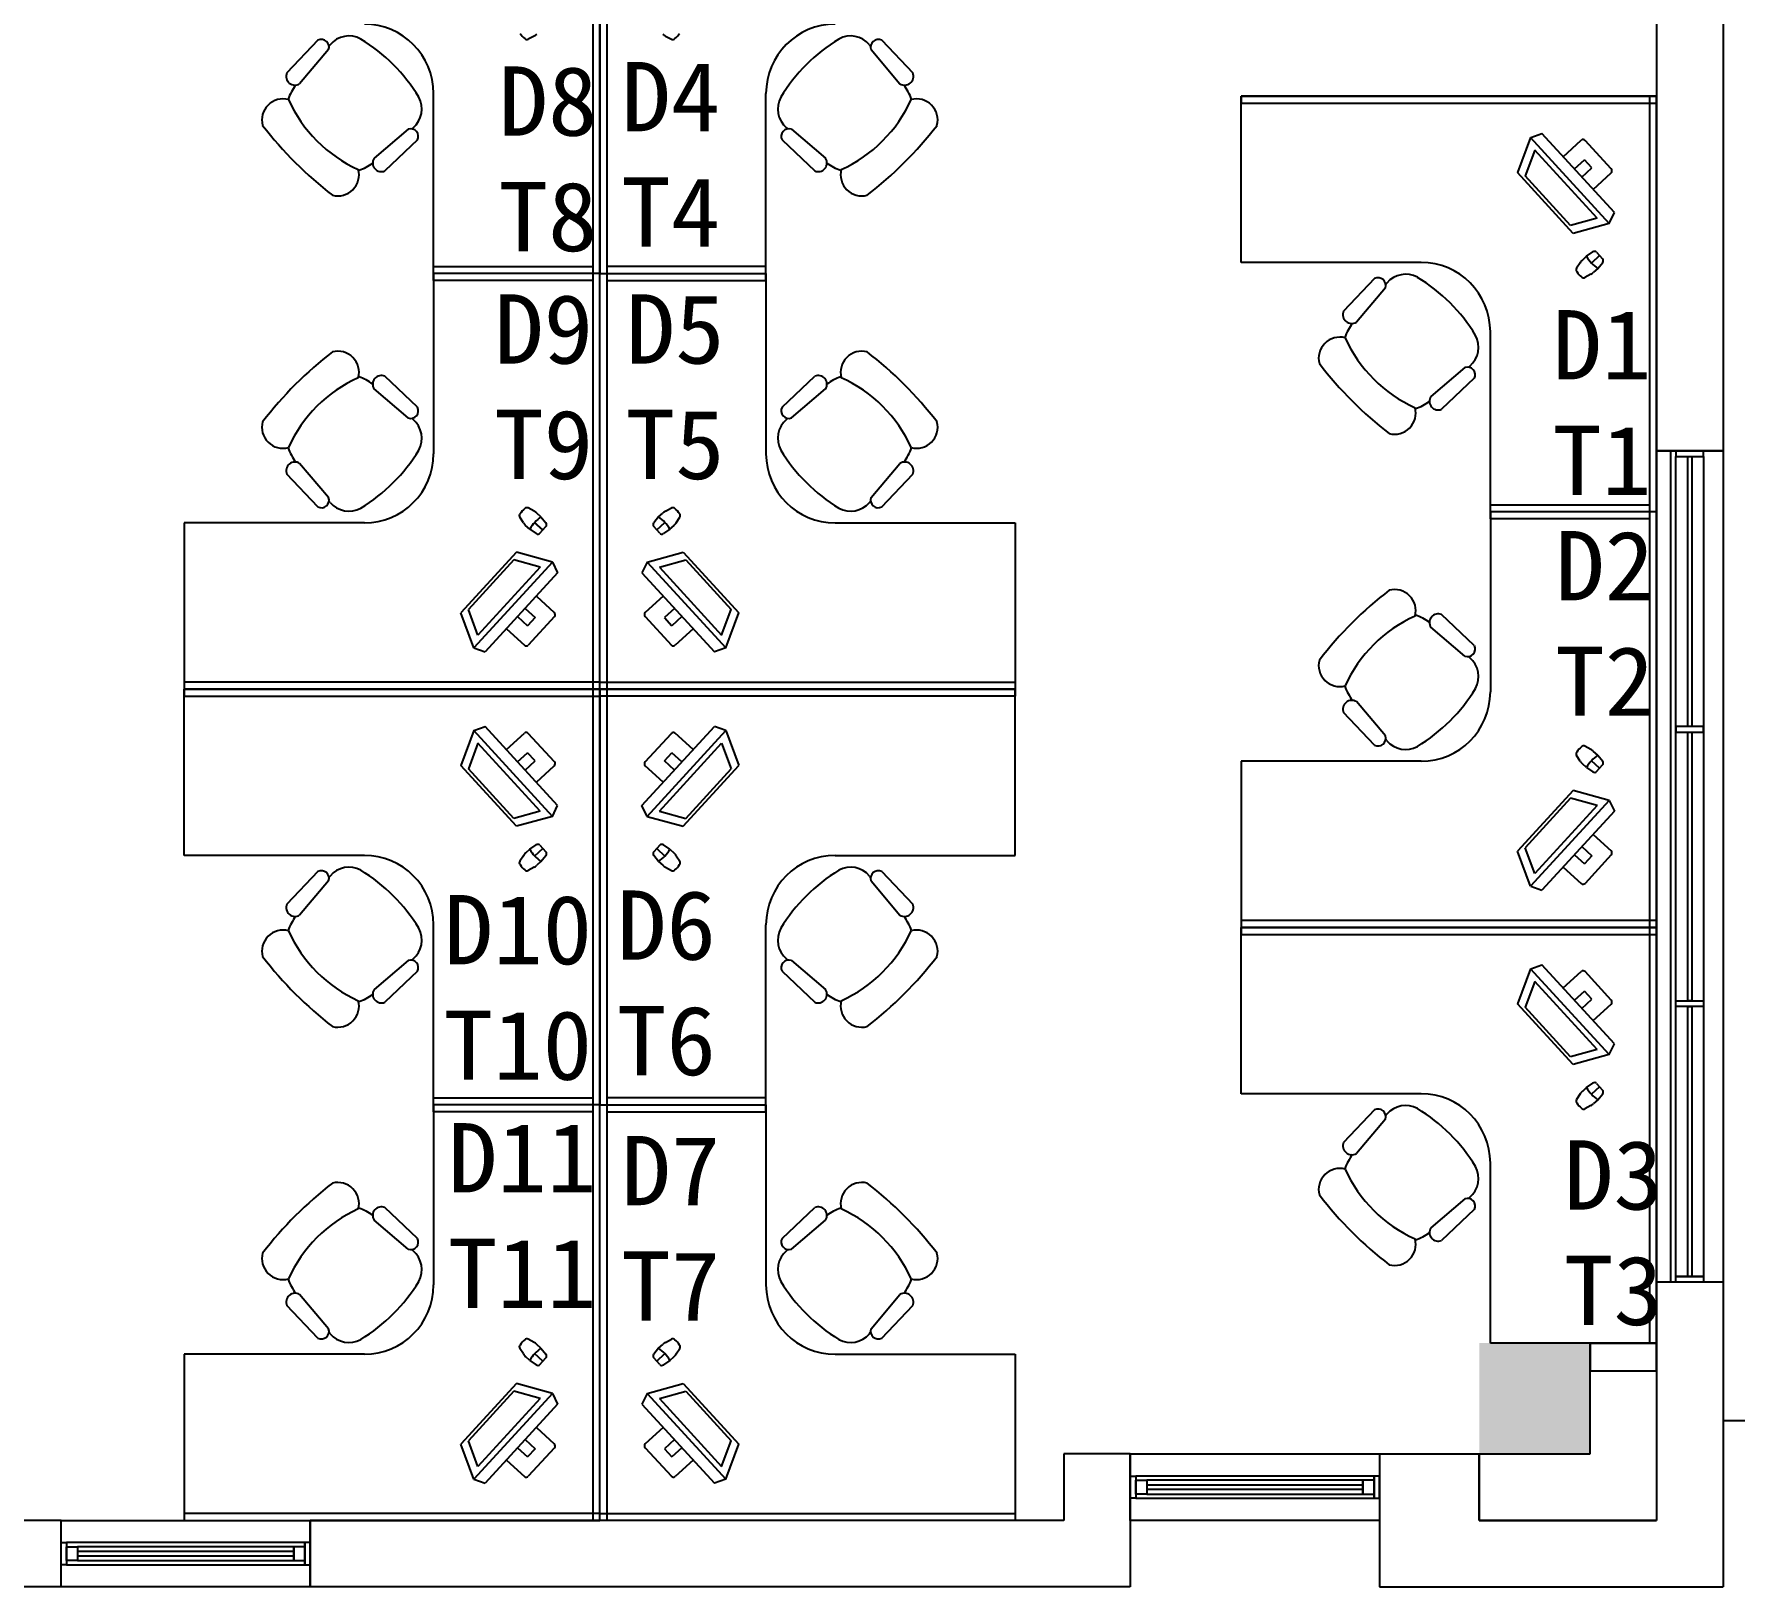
# Model space of a CAD drawing. Header units: millimetres. Extents: x 526420 to 928802, y 401925 to 509768.
# Drawn here: x 570759 to 576899, y 418719 to 424323 of the extents above; entities that cross this region are included whole.
import ezdxf

# ---------------------------------------------------------------- set-up
doc = ezdxf.new("R2010")
doc.units = ezdxf.units.MM
doc.header["$LTSCALE"] = 3000
doc.header["$MEASUREMENT"] = 0
doc.linetypes.add('CENTER', pattern=[2, 1.25, -0.25, 0.25, -0.25])
doc.layers.get('0').update_dxf_attribs({"linetype": 'CONTINUOUS'})
for name, color, linetype in [('D-WALL', 7, 'CONTINUOUS'), ('D-WINDOW', 7, 'CONTINUOUS'), ('P-FURNI-A', 7, 'CONTINUOUS'), ('P-FURNI-I', 7, 'CONTINUOUS'), ('窗台线', 7, 'CONTINUOUS')]:
    doc.layers.add(name, color=color, linetype=linetype)
doc.styles.get("Standard").update_dxf_attribs({"font": 'romans.shx', "width": 0.65, "bigfont": 'hzfs1.shx'})

msp = doc.modelspace()

# ---------------------------------------------------------------- linework, layer by layer
at = {"color": 0, "linetype": 'CENTER', "ltscale": 0.2}
msp.add_line((579557.9, 419318.6), (576856.1, 419318.6), dxfattribs=at)
at = {"layer": 'D-WALL', "color": 0, "ltscale": 0.7}
for p, q in [((576856.1, 424738.6), (576856.1, 422818.6)), ((576616.1, 424498.6), (576616.1, 422819.1)), ((576616.1, 422819.1), (576616.6, 422818.6)), ((576616.1, 422819.1), (576616.1, 419819.1)), ((576856.1, 422818.6), (576616.6, 422818.6)), ((576666.1, 422819.1), (576666.1, 419819.1)), ((576616.1, 419819.1), (576616.1, 418958.6)), ((576616.1, 419819.1), (576616.6, 419818.6)), ((576856.1, 419818.6), (576616.6, 419818.6)), ((576856.1, 419818.6), (576856.1, 418718.6)), ((576376.1, 419598.6), (576616.1, 419598.6)), ((576376.1, 419198.6), (576376.1, 419598.6)), ((576616.1, 419598.6), (576616.1, 418958.6)), ((574716.1, 419198.6), (574476.1, 419198.6)), ((574476.1, 419198.6), (574476.1, 418958.6)), ((574716.1, 419198.6), (574716.1, 418718.6)), ((575616.1, 419198.6), (575616.1, 418718.6)), ((575616.1, 419198.6), (575976.1, 419198.6)), ((575976.1, 419198.6), (575976.1, 418958.6)), ((575976.1, 418958.6), (575976.1, 419198.6)), ((575976.1, 419198.6), (576376.1, 419198.6)), ((570856.1, 418958.6), (570296.1, 418958.6)), ((570856.1, 418718.6), (570856.1, 418958.6)), ((571756.1, 418718.6), (571756.1, 418958.6)), ((574476.1, 418958.6), (571756.1, 418958.6)), ((575976.1, 418958.6), (576616.1, 418958.6)), ((576616.1, 418958.6), (575976.1, 418958.6)), ((570856.1, 418718.6), (569546.1, 418718.6)), ((574716.1, 418718.6), (571756.1, 418718.6)), ((575616.1, 418718.6), (576856.1, 418718.6))]:
    msp.add_line(p, q, dxfattribs=at)
at = {"layer": 'D-WALL', "color": 0}
msp.add_solid([(575976.1, 419598.6), (576376.1, 419598.6), (575976.1, 419198.6), (576376.1, 419198.6)], dxfattribs=at)
at = {"layer": 'D-WINDOW', "color": 0, "ltscale": 0.7}
for p, q in [((576616.1, 419818.6), (576616.1, 422818.6)), ((576616.1, 422818.6), (576856.1, 422818.6)), ((576616.1, 419818.6), (576616.1, 422818.6)), ((576616.1, 422818.6), (576856.1, 422818.6)), ((576686.1, 422818.6), (576686.1, 422798.6)), ((576786.1, 422818.6), (576686.1, 422818.6)), ((576686.1, 422818.6), (576686.1, 422798.6)), ((576786.1, 422818.6), (576686.1, 422818.6)), ((576686.1, 419838.6), (576686.1, 422798.6)), ((576686.1, 422798.6), (576786.1, 422798.6)), ((576686.1, 422798.6), (576786.1, 422798.6)), ((576686.1, 419838.6), (576686.1, 422798.6)), ((576686.1, 422798.6), (576786.1, 422798.6)), ((576686.1, 422798.6), (576786.1, 422798.6)), ((576728.6, 421823.6), (576728.6, 422798.6)), ((576728.6, 422798.6), (576743.6, 422798.6)), ((576728.6, 421823.6), (576728.6, 422798.6)), ((576728.6, 422798.6), (576743.6, 422798.6)), ((576743.6, 422798.6), (576743.6, 421823.6)), ((576743.6, 422798.6), (576743.6, 421823.6)), ((576786.1, 422798.6), (576786.1, 422818.6)), ((576786.1, 422798.6), (576786.1, 422818.6)), ((576786.1, 422798.6), (576786.1, 419838.6)), ((576786.1, 422798.6), (576786.1, 419838.6)), ((576856.1, 422818.6), (576856.1, 419818.6)), ((576856.1, 422818.6), (576856.1, 419818.6)), ((576686.1, 421823.6), (576686.1, 421803.6)), ((576786.1, 421823.6), (576686.1, 421823.6)), ((576686.1, 421823.6), (576686.1, 421803.6)), ((576786.1, 421823.6), (576686.1, 421823.6)), ((576743.6, 421823.6), (576728.6, 421823.6)), ((576743.6, 421823.6), (576728.6, 421823.6)), ((576786.1, 421803.6), (576786.1, 421823.6)), ((576786.1, 421803.6), (576786.1, 421823.6)), ((576686.1, 421803.6), (576786.1, 421803.6)), ((576686.1, 421803.6), (576786.1, 421803.6)), ((576728.6, 420833.6), (576728.6, 421803.6)), ((576728.6, 421803.6), (576743.6, 421803.6)), ((576728.6, 420833.6), (576728.6, 421803.6)), ((576728.6, 421803.6), (576743.6, 421803.6)), ((576743.6, 421803.6), (576743.6, 420833.6)), ((576743.6, 421803.6), (576743.6, 420833.6)), ((576686.1, 420813.6), (576686.1, 420833.6)), ((576686.1, 420833.6), (576786.1, 420833.6)), ((576686.1, 420813.6), (576686.1, 420833.6)), ((576686.1, 420833.6), (576786.1, 420833.6)), ((576743.6, 420833.6), (576728.6, 420833.6)), ((576743.6, 420833.6), (576728.6, 420833.6)), ((576786.1, 420833.6), (576786.1, 420813.6)), ((576786.1, 420833.6), (576786.1, 420813.6)), ((576786.1, 420813.6), (576686.1, 420813.6)), ((576786.1, 420813.6), (576686.1, 420813.6)), ((576728.6, 419838.6), (576728.6, 420813.6)), ((576728.6, 420813.6), (576743.6, 420813.6)), ((576728.6, 419838.6), (576728.6, 420813.6)), ((576728.6, 420813.6), (576743.6, 420813.6)), ((576743.6, 420813.6), (576743.6, 419838.6)), ((576743.6, 420813.6), (576743.6, 419838.6)), ((576856.1, 419818.6), (576616.1, 419818.6)), ((576856.1, 419818.6), (576616.1, 419818.6)), ((576786.1, 419838.6), (576686.1, 419838.6)), ((576686.1, 419818.6), (576686.1, 419838.6)), ((576686.1, 419838.6), (576786.1, 419838.6)), ((576786.1, 419838.6), (576686.1, 419838.6)), ((576686.1, 419818.6), (576686.1, 419838.6)), ((576686.1, 419838.6), (576786.1, 419838.6)), ((576786.1, 419818.6), (576686.1, 419818.6)), ((576786.1, 419818.6), (576686.1, 419818.6)), ((576743.6, 419838.6), (576728.6, 419838.6)), ((576743.6, 419838.6), (576728.6, 419838.6)), ((576786.1, 419838.6), (576786.1, 419818.6)), ((576786.1, 419838.6), (576786.1, 419818.6)), ((574716.1, 419118.6), (574736.1, 419118.6)), ((574716.1, 419038.6), (574716.1, 419118.6)), ((575596.1, 419118.6), (574736.1, 419118.6)), ((574736.1, 419118.6), (574736.1, 419038.6)), ((574736.1, 419118.6), (574736.1, 419038.6)), ((574736.1, 419103.6), (574776.1, 419103.6)), ((574736.1, 419053.6), (574736.1, 419103.6)), ((575556.1, 419103.6), (574776.1, 419103.6)), ((574776.1, 419103.6), (574776.1, 419053.6)), ((574776.1, 419103.6), (574776.1, 419053.6)), ((575556.1, 419053.6), (575556.1, 419103.6)), ((575596.1, 419103.6), (575556.1, 419103.6)), ((575556.1, 419103.6), (575556.1, 419053.6)), ((575596.1, 419038.6), (575596.1, 419118.6)), ((575616.1, 419118.6), (575596.1, 419118.6)), ((575596.1, 419118.6), (575596.1, 419038.6)), ((575596.1, 419053.6), (575596.1, 419103.6)), ((575616.1, 419038.6), (575616.1, 419118.6)), ((574776.1, 419053.6), (574736.1, 419053.6)), ((575556.1, 419086.1), (574776.1, 419086.1)), ((574776.1, 419086.1), (574776.1, 419071.1)), ((574776.1, 419071.1), (575556.1, 419071.1)), ((574776.1, 419053.6), (575556.1, 419053.6)), ((575556.1, 419071.1), (575556.1, 419086.1)), ((575556.1, 419053.6), (575596.1, 419053.6)), ((574736.1, 419038.6), (574716.1, 419038.6)), ((574736.1, 419038.6), (575596.1, 419038.6)), ((575596.1, 419038.6), (575616.1, 419038.6)), ((575616.1, 418958.6), (574716.1, 418958.6)), ((570856.1, 418878.6), (570876.1, 418878.6)), ((570856.1, 418798.6), (570856.1, 418878.6)), ((571736.1, 418878.6), (570876.1, 418878.6)), ((570876.1, 418878.6), (570876.1, 418798.6)), ((570876.1, 418878.6), (570876.1, 418798.6)), ((570876.1, 418863.6), (570916.1, 418863.6)), ((570876.1, 418813.6), (570876.1, 418863.6)), ((571696.1, 418863.6), (570916.1, 418863.6)), ((570916.1, 418863.6), (570916.1, 418813.6)), ((570916.1, 418863.6), (570916.1, 418813.6)), ((571696.1, 418813.6), (571696.1, 418863.6)), ((571736.1, 418863.6), (571696.1, 418863.6)), ((571696.1, 418863.6), (571696.1, 418813.6)), ((571736.1, 418798.6), (571736.1, 418878.6)), ((571756.1, 418878.6), (571736.1, 418878.6)), ((571736.1, 418878.6), (571736.1, 418798.6)), ((571736.1, 418813.6), (571736.1, 418863.6)), ((571756.1, 418798.6), (571756.1, 418878.6)), ((570876.1, 418798.6), (570856.1, 418798.6)), ((570916.1, 418813.6), (570876.1, 418813.6)), ((570876.1, 418798.6), (571736.1, 418798.6)), ((571696.1, 418846.1), (570916.1, 418846.1)), ((570916.1, 418846.1), (570916.1, 418831.1)), ((570916.1, 418831.1), (571696.1, 418831.1)), ((570916.1, 418813.6), (571696.1, 418813.6)), ((571696.1, 418831.1), (571696.1, 418846.1)), ((571696.1, 418813.6), (571736.1, 418813.6)), ((571736.1, 418798.6), (571756.1, 418798.6)), ((571756.1, 418718.6), (570856.1, 418718.6))]:
    msp.add_line(p, q, dxfattribs=at)
at = {"layer": 'P-FURNI-A', "color": 0, "ltscale": 100}
for p, q in [((576616.1, 419598.6), (576376.1, 419598.6)), ((576376.1, 419598.6), (576376.1, 419498.6)), ((576616.1, 419598.6), (576376.1, 419598.6)), ((576376.1, 419598.6), (576376.1, 419498.6)), ((576616.1, 419598.6), (576376.1, 419598.6)), ((576376.1, 419598.6), (576376.1, 419498.6)), ((576616.1, 419498.6), (576616.1, 419598.6)), ((576616.1, 419498.6), (576616.1, 419598.6)), ((576616.1, 419498.6), (576616.1, 419598.6)), ((576376.1, 419498.6), (576616.1, 419498.6)), ((576376.1, 419498.6), (576616.1, 419498.6)), ((576376.1, 419498.6), (576616.1, 419498.6))]:
    msp.add_line(p, q, dxfattribs=at)
at = {"layer": 'P-FURNI-I', "color": 0}
for p, q in [((572776.1, 424958.6), (572776.1, 421958.6)), ((572801.1, 424958.6), (572801.1, 423458.6)), ((572801.1, 421958.6), (572801.1, 424958.6)), ((572801.1, 424958.6), (572801.1, 423458.6)), ((572801.1, 421958.6), (572801.1, 424958.6)), ((572826.1, 424958.6), (572826.1, 421958.6)), ((571783.4, 424300.8), (571671.5, 424182.6)), ((571822.1, 424266.7), (571717.5, 424143.5)), ((571827.5, 424284.4), (571823.4, 424279.6)), ((573774.7, 424284.4), (573778.9, 424279.6)), ((573780.2, 424266.7), (573884.7, 424143.5)), ((573818.8, 424300.8), (573930.8, 424182.6)), ((572201.1, 423458.6), (572201.1, 424108.6)), ((573401.1, 423458.6), (573401.1, 424108.6)), ((575116.1, 424098.6), (575116.1, 424073.6)), ((576616.1, 424098.6), (575116.1, 424098.6)), ((575116.1, 423498.6), (575116.1, 424098.6)), ((575116.1, 424098.6), (576616.1, 424098.6)), ((576616.1, 424098.6), (576591.1, 424098.6)), ((576591.1, 424098.6), (576591.1, 419598.6)), ((576616.1, 424073.6), (576616.1, 424098.6)), ((576616.1, 419598.6), (576616.1, 424098.6)), ((576616.1, 424098.6), (576616.1, 422598.6)), ((576616.1, 424098.6), (576616.1, 424098.6)), ((575116.1, 424073.6), (576616.1, 424073.6)), ((572109.3, 423979.6), (571986.1, 423875)), ((572127, 423985), (572122.1, 423980.8)), ((572127, 423985), (572122.2, 423980.8)), ((573475.3, 423985), (573480, 423980.8)), ((573475.3, 423985), (573480.2, 423980.8)), ((573493, 423979.6), (573616.2, 423875)), ((576161.7, 423949.3), (576202.3, 423964.1)), ((576161.7, 423949.3), (576202.3, 423964.1)), ((576463.9, 423678.9), (576202.3, 423964.1)), ((576463.9, 423678.9), (576202.3, 423964.1)), ((572143.3, 423940.9), (572025.2, 423829)), ((573459, 423940.9), (573577.1, 423829)), ((576161.4, 423949.6), (576114.5, 423823.2)), ((576161.4, 423949.6), (576114.5, 423823.2)), ((576176.4, 423903.6), (576141.9, 423811)), ((576176.4, 423903.6), (576141.9, 423811)), ((576445.6, 423639.7), (576161.4, 423949.5)), ((576445.6, 423639.7), (576161.4, 423949.5)), ((576401.2, 423658.6), (576176.4, 423903.6)), ((576401.2, 423658.6), (576176.4, 423903.6)), ((576315.7, 423603.8), (576114.5, 423823.2)), ((576315.7, 423603.8), (576114.5, 423823.2)), ((576305.9, 423632.3), (576141.9, 423811)), ((576305.9, 423632.3), (576141.9, 423811)), ((576401.2, 423658.6), (576305.9, 423632.3)), ((576401.2, 423658.6), (576305.9, 423632.3)), ((576445.6, 423639.7), (576463.9, 423678.9)), ((576445.6, 423639.7), (576463.9, 423678.9)), ((576445.6, 423639.7), (576315.7, 423603.8)), ((576445.6, 423639.7), (576315.7, 423603.8)), ((572201.1, 423433.6), (572201.1, 423483.6)), ((572201.1, 423483.6), (572776.1, 423483.6)), ((572776.1, 423483.6), (572776.1, 423433.6)), ((573401.1, 423483.6), (572826.1, 423483.6)), ((572826.1, 423483.6), (572826.1, 423433.6)), ((573401.1, 423433.6), (573401.1, 423483.6)), ((575766.1, 423498.6), (575116.1, 423498.6)), ((572801.1, 423458.6), (572201.1, 423458.6)), ((572201.1, 423458.6), (572201.1, 422808.6)), ((572801.1, 423458.6), (572201.1, 423458.6)), ((572776.1, 423433.6), (572201.1, 423433.6)), ((572801.1, 421958.6), (572801.1, 423458.6)), ((572801.1, 421958.6), (572801.1, 423458.6)), ((572801.1, 423458.6), (573401.1, 423458.6)), ((572801.1, 423458.6), (573401.1, 423458.6)), ((572826.1, 423433.6), (573401.1, 423433.6)), ((573401.1, 423458.6), (573401.1, 422808.6)), ((575598.4, 423440.8), (575486.5, 423322.6)), ((575637.1, 423406.7), (575532.5, 423283.5)), ((575642.5, 423424.4), (575638.4, 423419.6)), ((576016.1, 422598.6), (576016.1, 423248.6)), ((575924.3, 423119.6), (575801.1, 423015)), ((575942, 423125), (575937.1, 423120.8)), ((575942, 423125), (575937.2, 423120.8)), ((572109.3, 422937.6), (571986.1, 423042.2)), ((572143.3, 422976.3), (572025.2, 423088.2)), ((573459, 422976.3), (573577.1, 423088.2)), ((573493, 422937.6), (573616.2, 423042.2)), ((575958.3, 423080.9), (575840.2, 422969)), ((572127, 422932.2), (572122.1, 422936.3)), ((572127, 422932.2), (572122.2, 422936.4)), ((573475.3, 422932.2), (573480, 422936.4)), ((573475.3, 422932.2), (573480.2, 422936.3)), ((571783.4, 422616.4), (571671.5, 422734.5)), ((571822.1, 422650.4), (571717.5, 422773.7)), ((573780.2, 422650.4), (573884.7, 422773.7)), ((573818.8, 422616.4), (573930.8, 422734.5)), ((571827.5, 422632.7), (571823.4, 422637.6)), ((573774.7, 422632.7), (573778.9, 422637.6)), ((576016.1, 422573.6), (576016.1, 422623.6)), ((576016.1, 422623.6), (576591.1, 422623.6)), ((576591.1, 422623.6), (576591.1, 422573.6)), ((571951.1, 422558.6), (571301.1, 422558.6)), ((571301.1, 422558.6), (571301.1, 421958.6)), ((573651.1, 422558.6), (574301.1, 422558.6)), ((574301.1, 422558.6), (574301.1, 421958.6)), ((576616.1, 422598.6), (576016.1, 422598.6)), ((576616.1, 422598.6), (576016.1, 422598.6)), ((576016.1, 422598.6), (576016.1, 421948.6)), ((576591.1, 422573.6), (576016.1, 422573.6)), ((576616.1, 421098.6), (576616.1, 422598.6)), ((572500.7, 422453.3), (572299.5, 422234)), ((572490.9, 422424.9), (572326.9, 422246.2)), ((572586.2, 422398.6), (572490.9, 422424.9)), ((572630.6, 422417.4), (572500.7, 422453.3)), ((572971.7, 422417.4), (573101.6, 422453.3)), ((573016.1, 422398.6), (573111.4, 422424.9)), ((573101.6, 422453.3), (573302.8, 422234)), ((573111.4, 422424.9), (573275.4, 422246.2)), ((572630.6, 422417.4), (572346.4, 422107.7)), ((572586.2, 422398.6), (572361.4, 422153.5)), ((572648.9, 422378.2), (572387.3, 422093.1)), ((572630.6, 422417.4), (572648.9, 422378.2)), ((572971.7, 422417.4), (572953.3, 422378.2)), ((572953.3, 422378.2), (573215, 422093.1)), ((572971.7, 422417.4), (573255.9, 422107.7)), ((573016.1, 422398.6), (573240.9, 422153.5)), ((572361.4, 422153.5), (572326.9, 422246.2)), ((573240.9, 422153.5), (573275.4, 422246.2)), ((572346.4, 422107.6), (572299.5, 422234)), ((573255.9, 422107.6), (573302.8, 422234)), ((575924.3, 422077.6), (575801.1, 422182.2)), ((575958.3, 422116.3), (575840.2, 422228.2)), ((572346.7, 422107.9), (572387.3, 422093.1)), ((573255.6, 422107.9), (573215, 422093.1)), ((575942, 422072.2), (575937.1, 422076.3)), ((575942, 422072.2), (575937.2, 422076.4)), ((571301.1, 421983.6), (571301.1, 421958.6)), ((572801.1, 421983.6), (571301.1, 421983.6)), ((571301.1, 421958.6), (572801.1, 421958.6)), ((571301.1, 421958.6), (572801.1, 421958.6)), ((571301.1, 421358.6), (571301.1, 421958.6)), ((571301.1, 421958.6), (572801.1, 421958.6)), ((571301.1, 421958.6), (571301.1, 421933.6)), ((572801.1, 421958.6), (571301.1, 421958.6)), ((571301.1, 421933.6), (572801.1, 421933.6)), ((572776.1, 421958.6), (572801.1, 421958.6)), ((572801.1, 421958.6), (572776.1, 421958.6)), ((572776.1, 421958.6), (572776.1, 418958.6)), ((572801.1, 421958.6), (572801.1, 421983.6)), ((572801.1, 421958.6), (572801.1, 421983.6)), ((572801.1, 421983.6), (574301.1, 421983.6)), ((572801.1, 421958.6), (572801.1, 421958.6)), ((572801.1, 421958.6), (572801.1, 420458.6)), ((572801.1, 421958.6), (572801.1, 421958.6)), ((572801.1, 418958.6), (572801.1, 421958.6)), ((572801.1, 421933.6), (572801.1, 421958.6)), ((574301.1, 421958.6), (572801.1, 421958.6)), ((572801.1, 421958.6), (572801.1, 421958.6)), ((572826.1, 421958.6), (572801.1, 421958.6)), ((574301.1, 421958.6), (572801.1, 421958.6)), ((572801.1, 421958.6), (572801.1, 420458.6)), ((574301.1, 421958.6), (572801.1, 421958.6)), ((572801.1, 421958.6), (572801.1, 421958.6)), ((572801.1, 418958.6), (572801.1, 421958.6)), ((572801.1, 421958.6), (572826.1, 421958.6)), ((572801.1, 421933.6), (572801.1, 421958.6)), ((572801.1, 421958.6), (574301.1, 421958.6)), ((574301.1, 421933.6), (572801.1, 421933.6)), ((572826.1, 421958.6), (572826.1, 418958.6)), ((574301.1, 421983.6), (574301.1, 421958.6)), ((574301.1, 421358.6), (574301.1, 421958.6)), ((574301.1, 421958.6), (574301.1, 421933.6)), ((575598.4, 421756.4), (575486.5, 421874.5)), ((575637.1, 421790.4), (575532.5, 421913.7)), ((572346.4, 421809.6), (572299.5, 421683.2)), ((572630.6, 421499.7), (572346.4, 421809.5)), ((572346.7, 421809.3), (572387.3, 421824.1)), ((572648.9, 421538.9), (572387.3, 421824.1)), ((572953.3, 421538.9), (573215, 421824.1)), ((572971.7, 421499.7), (573255.9, 421809.5)), ((573255.6, 421809.3), (573215, 421824.1)), ((573255.9, 421809.6), (573302.8, 421683.2)), ((572361.4, 421763.6), (572326.9, 421671)), ((572586.2, 421518.6), (572361.4, 421763.6)), ((573016.1, 421518.6), (573240.9, 421763.6)), ((573240.9, 421763.6), (573275.4, 421671)), ((575642.5, 421772.7), (575638.4, 421777.6)), ((572500.7, 421463.8), (572299.5, 421683.2)), ((573101.6, 421463.8), (573302.8, 421683.2)), ((575766.1, 421698.6), (575116.1, 421698.6)), ((575116.1, 421698.6), (575116.1, 421098.6)), ((572490.9, 421492.3), (572326.9, 421671)), ((573111.4, 421492.3), (573275.4, 421671)), ((576315.7, 421593.3), (576114.5, 421374)), ((576315.7, 421593.3), (576114.5, 421374)), ((576305.9, 421564.9), (576141.9, 421386.2)), ((576305.9, 421564.9), (576141.9, 421386.2)), ((576401.2, 421538.6), (576305.9, 421564.9)), ((576401.2, 421538.6), (576305.9, 421564.9)), ((576445.6, 421557.4), (576315.7, 421593.3)), ((576445.6, 421557.4), (576315.7, 421593.3)), ((572586.2, 421518.6), (572490.9, 421492.3)), ((572630.6, 421499.7), (572500.7, 421463.8)), ((572630.6, 421499.7), (572648.9, 421538.9)), ((572971.7, 421499.7), (572953.3, 421538.9)), ((572971.7, 421499.7), (573101.6, 421463.8)), ((573016.1, 421518.6), (573111.4, 421492.3)), ((576445.6, 421557.4), (576161.4, 421247.7)), ((576445.6, 421557.4), (576161.4, 421247.7)), ((576401.2, 421538.6), (576176.4, 421293.5)), ((576401.2, 421538.6), (576176.4, 421293.5)), ((576463.9, 421518.2), (576202.3, 421233.1)), ((576463.9, 421518.2), (576202.3, 421233.1)), ((576445.6, 421557.4), (576463.9, 421518.2)), ((576445.6, 421557.4), (576463.9, 421518.2)), ((576176.4, 421293.5), (576141.9, 421386.2)), ((576176.4, 421293.5), (576141.9, 421386.2)), ((571951.1, 421358.6), (571301.1, 421358.6)), ((573651.1, 421358.6), (574301.1, 421358.6)), ((576161.4, 421247.6), (576114.5, 421374)), ((576161.4, 421247.6), (576114.5, 421374)), ((571783.4, 421300.8), (571671.5, 421182.6)), ((571822.1, 421266.7), (571717.5, 421143.5)), ((571827.5, 421284.4), (571823.4, 421279.6)), ((573774.7, 421284.4), (573778.9, 421279.6)), ((573780.2, 421266.7), (573884.7, 421143.5)), ((573818.8, 421300.8), (573930.8, 421182.6)), ((576161.7, 421247.9), (576202.3, 421233.1)), ((576161.7, 421247.9), (576202.3, 421233.1)), ((572201.1, 420458.6), (572201.1, 421108.6)), ((573401.1, 420458.6), (573401.1, 421108.6)), ((575116.1, 421123.6), (575116.1, 421098.6)), ((576616.1, 421123.6), (575116.1, 421123.6)), ((575116.1, 421098.6), (575116.1, 421073.6)), ((576616.1, 421098.6), (575116.1, 421098.6)), ((575116.1, 420498.6), (575116.1, 421098.6)), ((575116.1, 421098.6), (576616.1, 421098.6)), ((575116.1, 421098.6), (576616.1, 421098.6)), ((575116.1, 421098.6), (576616.1, 421098.6)), ((575116.1, 421073.6), (576616.1, 421073.6)), ((576616.1, 421098.6), (576616.1, 421123.6)), ((576616.1, 421073.6), (576616.1, 421098.6)), ((576616.1, 421098.6), (576616.1, 419598.6)), ((576616.1, 421098.6), (576616.1, 421098.6)), ((576616.1, 421098.6), (576616.1, 421098.6)), ((572109.3, 420979.6), (571986.1, 420875)), ((572127, 420985), (572122.1, 420980.8)), ((572127, 420985), (572122.2, 420980.8)), ((573475.3, 420985), (573480, 420980.8)), ((573475.3, 420985), (573480.2, 420980.8)), ((573493, 420979.6), (573616.2, 420875)), ((576161.4, 420949.6), (576114.5, 420823.2)), ((576161.4, 420949.6), (576114.5, 420823.2)), ((576445.6, 420639.7), (576161.4, 420949.5)), ((576445.6, 420639.7), (576161.4, 420949.5)), ((576161.7, 420949.3), (576202.3, 420964.1)), ((576161.7, 420949.3), (576202.3, 420964.1)), ((576463.9, 420678.9), (576202.3, 420964.1)), ((576463.9, 420678.9), (576202.3, 420964.1)), ((572143.3, 420940.9), (572025.2, 420829)), ((573459, 420940.9), (573577.1, 420829)), ((576176.4, 420903.6), (576141.9, 420811)), ((576176.4, 420903.6), (576141.9, 420811)), ((576401.2, 420658.6), (576176.4, 420903.6)), ((576401.2, 420658.6), (576176.4, 420903.6)), ((576315.7, 420603.8), (576114.5, 420823.2)), ((576315.7, 420603.8), (576114.5, 420823.2)), ((576305.9, 420632.3), (576141.9, 420811)), ((576305.9, 420632.3), (576141.9, 420811)), ((576401.2, 420658.6), (576305.9, 420632.3)), ((576401.2, 420658.6), (576305.9, 420632.3)), ((576445.6, 420639.7), (576315.7, 420603.8)), ((576445.6, 420639.7), (576315.7, 420603.8)), ((576445.6, 420639.7), (576463.9, 420678.9)), ((576445.6, 420639.7), (576463.9, 420678.9)), ((572201.1, 420433.6), (572201.1, 420483.6)), ((572201.1, 420483.6), (572776.1, 420483.6)), ((572801.1, 420458.6), (572201.1, 420458.6)), ((572201.1, 420458.6), (572201.1, 419808.6)), ((572801.1, 420458.6), (572201.1, 420458.6)), ((572776.1, 420483.6), (572776.1, 420433.6)), ((572801.1, 418958.6), (572801.1, 420458.6)), ((572801.1, 418958.6), (572801.1, 420458.6)), ((572801.1, 420458.6), (573401.1, 420458.6)), ((572801.1, 420458.6), (573401.1, 420458.6)), ((573401.1, 420483.6), (572826.1, 420483.6)), ((572826.1, 420483.6), (572826.1, 420433.6)), ((573401.1, 420433.6), (573401.1, 420483.6)), ((573401.1, 420458.6), (573401.1, 419808.6)), ((575766.1, 420498.6), (575116.1, 420498.6)), ((572776.1, 420433.6), (572201.1, 420433.6)), ((572826.1, 420433.6), (573401.1, 420433.6)), ((575598.4, 420440.8), (575486.5, 420322.6)), ((575637.1, 420406.7), (575532.5, 420283.5)), ((575642.5, 420424.4), (575638.4, 420419.6)), ((576016.1, 419598.6), (576016.1, 420248.6)), ((572143.3, 419976.3), (572025.2, 420088.2)), ((573459, 419976.3), (573577.1, 420088.2)), ((575924.3, 420119.6), (575801.1, 420015)), ((575942, 420125), (575937.1, 420120.8)), ((575942, 420125), (575937.2, 420120.8)), ((572109.3, 419937.6), (571986.1, 420042.2)), ((573493, 419937.6), (573616.2, 420042.2)), ((575958.3, 420080.9), (575840.2, 419969)), ((572127, 419932.2), (572122.1, 419936.3)), ((572127, 419932.2), (572122.2, 419936.4)), ((573475.3, 419932.2), (573480, 419936.4)), ((573475.3, 419932.2), (573480.2, 419936.3)), ((571783.4, 419616.4), (571671.5, 419734.5)), ((571822.1, 419650.4), (571717.5, 419773.7)), ((573780.2, 419650.4), (573884.7, 419773.7)), ((573818.8, 419616.4), (573930.8, 419734.5)), ((571827.5, 419632.7), (571823.4, 419637.6)), ((573774.7, 419632.7), (573778.9, 419637.6)), ((576616.1, 419598.6), (576016.1, 419598.6)), ((576591.1, 419598.6), (576616.1, 419598.6)), ((571951.1, 419558.6), (571301.1, 419558.6)), ((571301.1, 419558.6), (571301.1, 418958.6)), ((573651.1, 419558.6), (574301.1, 419558.6)), ((574301.1, 419558.6), (574301.1, 418958.6)), ((572500.7, 419453.3), (572299.5, 419234)), ((572490.9, 419424.9), (572326.9, 419246.2)), ((572630.6, 419417.4), (572346.4, 419107.7)), ((572586.2, 419398.6), (572490.9, 419424.9)), ((572630.6, 419417.4), (572500.7, 419453.3)), ((572630.6, 419417.4), (572648.9, 419378.2)), ((572971.7, 419417.4), (572953.3, 419378.2)), ((572971.7, 419417.4), (573101.6, 419453.3)), ((572971.7, 419417.4), (573255.9, 419107.7)), ((573016.1, 419398.6), (573111.4, 419424.9)), ((573101.6, 419453.3), (573302.8, 419234)), ((573111.4, 419424.9), (573275.4, 419246.2)), ((572586.2, 419398.6), (572361.4, 419153.5)), ((572648.9, 419378.2), (572387.3, 419093.1)), ((572953.3, 419378.2), (573215, 419093.1)), ((573016.1, 419398.6), (573240.9, 419153.5)), ((572346.4, 419107.6), (572299.5, 419234)), ((572361.4, 419153.5), (572326.9, 419246.2)), ((573240.9, 419153.5), (573275.4, 419246.2)), ((573255.9, 419107.6), (573302.8, 419234)), ((572346.7, 419107.9), (572387.3, 419093.1)), ((573255.6, 419107.9), (573215, 419093.1)), ((571301.1, 418983.6), (571301.1, 418958.6)), ((572801.1, 418983.6), (571301.1, 418983.6)), ((572801.1, 418958.6), (572801.1, 418983.6)), ((572801.1, 418958.6), (572801.1, 418983.6)), ((572801.1, 418983.6), (574301.1, 418983.6)), ((574301.1, 418983.6), (574301.1, 418958.6)), ((571301.1, 418958.6), (572801.1, 418958.6)), ((571301.1, 418958.6), (572801.1, 418958.6)), ((572776.1, 418958.6), (572801.1, 418958.6)), ((572801.1, 418958.6), (572801.1, 418958.6)), ((574301.1, 418958.6), (572801.1, 418958.6)), ((572801.1, 418958.6), (572801.1, 418958.6)), ((572826.1, 418958.6), (572801.1, 418958.6)), ((574301.1, 418958.6), (572801.1, 418958.6))]:
    msp.add_line(p, q, dxfattribs=at)
at = {"layer": 'P-FURNI-I', "color": 0, "linetype": 'ByBlock'}
for p, q in [((572563.6, 424315.9), (572542.5, 424304.6)), ((573038.7, 424315.9), (573059.8, 424304.6)), ((576279, 423880.5), (576343.8, 423939.9)), ((576279, 423880.5), (576343.8, 423939.9)), ((576452.5, 423836.1), (576357.9, 423939.3)), ((576452.5, 423836.1), (576357.9, 423939.3)), ((576319.6, 423836.3), (576355.7, 423869.3)), ((576319.6, 423836.3), (576355.7, 423869.3)), ((576346.6, 423806.8), (576382.7, 423839.9)), ((576346.6, 423806.8), (576382.7, 423839.9)), ((576382.7, 423839.9), (576355.7, 423869.3)), ((576382.7, 423839.9), (576355.7, 423869.3)), ((576387.2, 423762.6), (576451.9, 423822)), ((576387.2, 423762.6), (576451.9, 423822)), ((576363.2, 423521), (576386.5, 423537)), ((576363.2, 423521), (576386.5, 423537)), ((576399.5, 423535.5), (576421.3, 423511.8)), ((576399.5, 423535.5), (576421.3, 423511.8)), ((576340.2, 423497.8), (576327.1, 423477.7)), ((576340.2, 423497.8), (576327.1, 423477.7)), ((576363.2, 423521), (576348.2, 423507.3)), ((576363.2, 423521), (576348.2, 423507.3)), ((576410.4, 423523.7), (576380.9, 423496.6)), ((576410.4, 423523.7), (576380.9, 423496.6)), ((576403.8, 423476.8), (576388.8, 423463.1)), ((576403.8, 423476.8), (576388.8, 423463.1)), ((576403.8, 423476.8), (576421.7, 423498.7)), ((576403.8, 423476.8), (576421.7, 423498.7)), ((576378.6, 423455.9), (576357.5, 423444.6)), ((576378.6, 423455.9), (576357.5, 423444.6)), ((572563.6, 422601.3), (572542.5, 422612.6)), ((573038.7, 422601.3), (573059.8, 422612.6)), ((572525.2, 422559.4), (572512.1, 422579.5)), ((572548.2, 422536.1), (572533.2, 422549.8)), ((572595.4, 422533.5), (572565.9, 422560.6)), ((572588.8, 422580.4), (572573.8, 422594.1)), ((572584.5, 422521.6), (572606.3, 422545.4)), ((572588.8, 422580.4), (572606.7, 422558.5)), ((573013.5, 422580.4), (572995.6, 422558.5)), ((573017.7, 422521.6), (572996, 422545.4)), ((573006.9, 422533.5), (573036.3, 422560.6)), ((573013.5, 422580.4), (573028.5, 422594.1)), ((573054.1, 422536.1), (573069, 422549.8)), ((573077.1, 422559.4), (573090.2, 422579.5)), ((572548.2, 422536.1), (572571.5, 422520.2)), ((573054.1, 422536.1), (573030.8, 422520.2)), ((572531.6, 422250.4), (572567.7, 422217.3)), ((572572.2, 422294.6), (572636.9, 422235.2)), ((573030.1, 422294.6), (572965.3, 422235.2)), ((573070.6, 422250.4), (573034.6, 422217.3)), ((572464, 422176.7), (572528.8, 422117.3)), ((572504.6, 422220.9), (572540.7, 422187.8)), ((572567.7, 422217.3), (572540.7, 422187.8)), ((572637.5, 422221.1), (572542.9, 422117.9)), ((572964.7, 422221.1), (573059.4, 422117.9)), ((573034.6, 422217.3), (573061.6, 422187.8)), ((573097.7, 422220.9), (573061.6, 422187.8)), ((573138.2, 422176.7), (573073.5, 422117.3)), ((572464, 421740.5), (572528.8, 421799.9)), ((572637.5, 421696.1), (572542.9, 421799.3)), ((572964.7, 421696.1), (573059.4, 421799.3)), ((573138.2, 421740.5), (573073.5, 421799.9)), ((576378.6, 421741.3), (576357.5, 421752.6)), ((576378.6, 421741.3), (576357.5, 421752.6)), ((572504.6, 421696.3), (572540.7, 421729.3)), ((572531.6, 421666.8), (572567.7, 421699.9)), ((572567.7, 421699.9), (572540.7, 421729.3)), ((573034.6, 421699.9), (573061.6, 421729.3)), ((573070.6, 421666.8), (573034.6, 421699.9)), ((573097.7, 421696.3), (573061.6, 421729.3)), ((576340.2, 421699.4), (576327.1, 421719.5)), ((576340.2, 421699.4), (576327.1, 421719.5)), ((576363.2, 421676.1), (576348.2, 421689.8)), ((576363.2, 421676.1), (576348.2, 421689.8)), ((576410.4, 421673.5), (576380.9, 421700.6)), ((576410.4, 421673.5), (576380.9, 421700.6)), ((576403.8, 421720.4), (576388.8, 421734.1)), ((576403.8, 421720.4), (576388.8, 421734.1)), ((576399.5, 421661.6), (576421.3, 421685.4)), ((576399.5, 421661.6), (576421.3, 421685.4)), ((576403.8, 421720.4), (576421.7, 421698.5)), ((576403.8, 421720.4), (576421.7, 421698.5)), ((572572.2, 421622.6), (572636.9, 421682)), ((573030.1, 421622.6), (572965.3, 421682)), ((576363.2, 421676.1), (576386.5, 421660.2)), ((576363.2, 421676.1), (576386.5, 421660.2)), ((572548.2, 421381), (572533.2, 421367.3)), ((572548.2, 421381), (572571.5, 421397)), ((572595.4, 421383.7), (572565.9, 421356.6)), ((572584.5, 421395.5), (572606.3, 421371.8)), ((573017.7, 421395.5), (572996, 421371.8)), ((573006.9, 421383.7), (573036.3, 421356.6)), ((573054.1, 421381), (573030.8, 421397)), ((573054.1, 421381), (573069, 421367.3)), ((576346.6, 421390.4), (576382.7, 421357.3)), ((576346.6, 421390.4), (576382.7, 421357.3)), ((576387.2, 421434.6), (576451.9, 421375.2)), ((576387.2, 421434.6), (576451.9, 421375.2)), ((572525.2, 421357.8), (572512.1, 421337.7)), ((572563.6, 421315.9), (572542.5, 421304.6)), ((572588.8, 421336.8), (572573.8, 421323.1)), ((572588.8, 421336.8), (572606.7, 421358.7)), ((573013.5, 421336.8), (572995.6, 421358.7)), ((573013.5, 421336.8), (573028.5, 421323.1)), ((573038.7, 421315.9), (573059.8, 421304.6)), ((573077.1, 421357.8), (573090.2, 421337.7)), ((576279, 421316.7), (576343.8, 421257.3)), ((576279, 421316.7), (576343.8, 421257.3)), ((576319.6, 421360.9), (576355.7, 421327.8)), ((576319.6, 421360.9), (576355.7, 421327.8)), ((576382.7, 421357.3), (576355.7, 421327.8)), ((576382.7, 421357.3), (576355.7, 421327.8)), ((576452.5, 421361.1), (576357.9, 421257.9)), ((576452.5, 421361.1), (576357.9, 421257.9)), ((576279, 420880.5), (576343.8, 420939.9)), ((576279, 420880.5), (576343.8, 420939.9)), ((576452.5, 420836.1), (576357.9, 420939.3)), ((576452.5, 420836.1), (576357.9, 420939.3)), ((576319.6, 420836.3), (576355.7, 420869.3)), ((576319.6, 420836.3), (576355.7, 420869.3)), ((576346.6, 420806.8), (576382.7, 420839.9)), ((576346.6, 420806.8), (576382.7, 420839.9)), ((576382.7, 420839.9), (576355.7, 420869.3)), ((576382.7, 420839.9), (576355.7, 420869.3)), ((576387.2, 420762.6), (576451.9, 420822)), ((576387.2, 420762.6), (576451.9, 420822)), ((576363.2, 420521), (576348.2, 420507.3)), ((576363.2, 420521), (576348.2, 420507.3)), ((576363.2, 420521), (576386.5, 420537)), ((576363.2, 420521), (576386.5, 420537)), ((576410.4, 420523.7), (576380.9, 420496.6)), ((576410.4, 420523.7), (576380.9, 420496.6)), ((576399.5, 420535.5), (576421.3, 420511.8)), ((576399.5, 420535.5), (576421.3, 420511.8)), ((576340.2, 420497.8), (576327.1, 420477.7)), ((576340.2, 420497.8), (576327.1, 420477.7)), ((576378.6, 420455.9), (576357.5, 420444.6)), ((576378.6, 420455.9), (576357.5, 420444.6)), ((576403.8, 420476.8), (576388.8, 420463.1)), ((576403.8, 420476.8), (576388.8, 420463.1)), ((576403.8, 420476.8), (576421.7, 420498.7)), ((576403.8, 420476.8), (576421.7, 420498.7)), ((572563.6, 419601.3), (572542.5, 419612.6)), ((573038.7, 419601.3), (573059.8, 419612.6)), ((572525.2, 419559.4), (572512.1, 419579.5)), ((572548.2, 419536.1), (572533.2, 419549.8)), ((572548.2, 419536.1), (572571.5, 419520.2)), ((572595.4, 419533.5), (572565.9, 419560.6)), ((572588.8, 419580.4), (572573.8, 419594.1)), ((572584.5, 419521.6), (572606.3, 419545.4)), ((572588.8, 419580.4), (572606.7, 419558.5)), ((573013.5, 419580.4), (572995.6, 419558.5)), ((573017.7, 419521.6), (572996, 419545.4)), ((573006.9, 419533.5), (573036.3, 419560.6)), ((573013.5, 419580.4), (573028.5, 419594.1)), ((573054.1, 419536.1), (573030.8, 419520.2)), ((573054.1, 419536.1), (573069, 419549.8)), ((573077.1, 419559.4), (573090.2, 419579.5)), ((572572.2, 419294.6), (572636.9, 419235.2)), ((573030.1, 419294.6), (572965.3, 419235.2)), ((572531.6, 419250.4), (572567.7, 419217.3)), ((573070.6, 419250.4), (573034.6, 419217.3)), ((572464, 419176.7), (572528.8, 419117.3)), ((572504.6, 419220.9), (572540.7, 419187.8)), ((572567.7, 419217.3), (572540.7, 419187.8)), ((572637.5, 419221.1), (572542.9, 419117.9)), ((572964.7, 419221.1), (573059.4, 419117.9)), ((573034.6, 419217.3), (573061.6, 419187.8)), ((573097.7, 419220.9), (573061.6, 419187.8)), ((573138.2, 419176.7), (573073.5, 419117.3))]:
    msp.add_line(p, q, dxfattribs=at)
at = {"layer": 'P-FURNI-I', "color": 0}
for centre, radius, start, end in [((571951.1, 424108.6), 250, 0.00002, 89.99998), ((573651.1, 424108.6), 250, 90.00002, 179.99998), ((571795.8, 424275.8), 27.9, 341.04311, 116.28384), ((571895.4, 424227.5), 88.6, 61.10866, 140), ((571614.2, 423771.6), 624.1, 31.27501, 58.72499), ((573988.1, 423771.6), 624.1, 121.27501, 148.72499), ((573706.9, 424227.5), 88.6, 40, 118.89134), ((573806.5, 424275.8), 27.9, 63.71616, 198.95689), ((571700.7, 424170.3), 31.7, 157.15642, 302.13371), ((571843.6, 424030.6), 177.1, 142.33471, 161.21221), ((573901.6, 424170.3), 31.7, 237.86629, 22.84358), ((573758.7, 424030.6), 177.1, 18.78779, 37.66529), ((571657.7, 424012.8), 76.4, 75.39269, 194.60731), ((572135.4, 424292.9), 502.6, 204.20895, 245.79105), ((572070, 424052.8), 88.6, 310, 28.89134), ((573532.2, 424052.8), 88.6, 151.10866, 230), ((573466.8, 424292.9), 502.6, 294.20895, 335.79105), ((573944.5, 424012.8), 76.4, 345.39269, 104.60731), ((572680.1, 424837.5), 1383.5, 217.59073, 232.40927), ((572118.3, 423953.2), 27.9, 333.71616, 108.95689), ((573483.9, 423953.2), 27.9, 71.04311, 206.28384), ((572922.2, 424837.5), 1383.5, 307.59073, 322.40927), ((571855.4, 423815.2), 76.4, 255.39269, 14.60731), ((571874.9, 423999.2), 177.1, 288.61801, 306.90476), ((572012.9, 423858.1), 31.7, 147.86629, 292.84358), ((573589.4, 423858.1), 31.7, 247.15642, 32.13371), ((573727.4, 423999.2), 177.1, 233.09524, 251.38199), ((573746.9, 423815.2), 76.4, 165.39269, 284.60731), ((575766.1, 423248.6), 250, 0.00002, 89.99998), ((575610.8, 423415.8), 27.9, 341.04311, 116.28384), ((575710.4, 423367.5), 88.6, 61.10866, 140), ((575429.2, 422911.6), 624.1, 31.27501, 58.72499), ((575515.7, 423310.3), 31.7, 157.15642, 302.13371), ((575472.7, 423152.8), 76.4, 75.39269, 194.60731), ((575658.6, 423170.6), 177.1, 142.33471, 161.21221), ((575950.4, 423432.9), 502.6, 204.20895, 245.79105), ((575885, 423192.8), 88.6, 310, 28.89134), ((572680.1, 422079.7), 1383.5, 127.59073, 142.40927), ((571855.4, 423102), 76.4, 345.39269, 104.60731), ((573746.9, 423102), 76.4, 75.39269, 194.60731), ((572922.2, 422079.7), 1383.5, 37.59073, 52.40927), ((576495.1, 423977.5), 1383.5, 217.59073, 232.40927), ((575933.3, 423093.2), 27.9, 333.71616, 108.95689), ((572135.4, 422624.3), 502.6, 114.20895, 155.79105), ((571874.9, 422917.9), 177.1, 53.09524, 71.38199), ((572012.9, 423059), 31.7, 67.15642, 212.13371), ((573589.4, 423059), 31.7, 327.86629, 112.84358), ((573727.4, 422917.9), 177.1, 108.61801, 126.90476), ((573466.8, 422624.3), 502.6, 24.20895, 65.79105), ((572118.3, 422964), 27.9, 251.04311, 26.28384), ((573483.9, 422964), 27.9, 153.71616, 288.95689), ((575670.4, 422955.2), 76.4, 255.39269, 14.60731), ((575689.9, 423139.2), 177.1, 288.61801, 306.90476), ((575827.9, 422998.1), 31.7, 147.86629, 292.84358), ((571657.7, 422904.4), 76.4, 165.39269, 284.60731), ((572070, 422864.3), 88.6, 331.10866, 50), ((573532.2, 422864.3), 88.6, 130, 208.89134), ((573944.5, 422904.4), 76.4, 255.39269, 14.60731), ((571843.6, 422886.6), 177.1, 198.78779, 217.66529), ((571614.2, 423145.6), 624.1, 301.27501, 328.72499), ((571951.1, 422808.6), 250, 270.00002, 359.99998), ((573651.1, 422808.6), 250, 180.00002, 269.99998), ((573988.1, 423145.6), 624.1, 211.27501, 238.72499), ((573758.7, 422886.6), 177.1, 322.33471, 341.21221), ((571700.7, 422746.8), 31.7, 57.86629, 202.84358), ((573901.6, 422746.8), 31.7, 337.15642, 122.13371), ((571795.8, 422641.4), 27.9, 243.71616, 18.95689), ((571895.4, 422689.7), 88.6, 220, 298.89134), ((573706.9, 422689.7), 88.6, 241.10866, 320), ((573806.5, 422641.4), 27.9, 161.04311, 296.28384), ((576495.1, 421219.7), 1383.5, 127.59073, 142.40927), ((575670.4, 422242), 76.4, 345.39269, 104.60731), ((575950.4, 421764.3), 502.6, 114.20895, 155.79105), ((575689.9, 422057.9), 177.1, 53.09524, 71.38199), ((575827.9, 422199), 31.7, 67.15642, 212.13371), ((575933.3, 422104), 27.9, 251.04311, 26.28384), ((575472.7, 422044.4), 76.4, 165.39269, 284.60731), ((575885, 422004.3), 88.6, 331.10866, 50), ((575658.6, 422026.6), 177.1, 198.78779, 217.66529), ((575429.2, 422285.6), 624.1, 301.27501, 328.72499), ((575766.1, 421948.6), 250, 270.00002, 359.99998), ((575515.7, 421886.8), 31.7, 57.86629, 202.84358), ((575610.8, 421781.4), 27.9, 243.71616, 18.95689), ((575710.4, 421829.7), 88.6, 220, 298.89134), ((571895.4, 421227.5), 88.6, 61.10866, 140), ((571951.1, 421108.6), 250, 0.00002, 89.99998), ((573651.1, 421108.6), 250, 90.00002, 179.99998), ((573706.9, 421227.5), 88.6, 40, 118.89134), ((571795.8, 421275.8), 27.9, 341.04311, 116.28384), ((571614.2, 420771.6), 624.1, 31.27501, 58.72499), ((573988.1, 420771.6), 624.1, 121.27501, 148.72499), ((573806.5, 421275.8), 27.9, 63.71616, 198.95689), ((571700.7, 421170.3), 31.7, 157.15642, 302.13371), ((571843.6, 421030.6), 177.1, 142.33471, 161.21221), ((573901.6, 421170.3), 31.7, 237.86629, 22.84358), ((573758.7, 421030.6), 177.1, 18.78779, 37.66529), ((571657.7, 421012.8), 76.4, 75.39269, 194.60731), ((572135.4, 421292.9), 502.6, 204.20895, 245.79105), ((572070, 421052.8), 88.6, 310, 28.89134), ((573532.2, 421052.8), 88.6, 151.10866, 230), ((573466.8, 421292.9), 502.6, 294.20895, 335.79105), ((573944.5, 421012.8), 76.4, 345.39269, 104.60731), ((572680.1, 421837.5), 1383.5, 217.59073, 232.40927), ((572118.3, 420953.2), 27.9, 333.71616, 108.95689), ((573483.9, 420953.2), 27.9, 71.04311, 206.28384), ((572922.2, 421837.5), 1383.5, 307.59073, 322.40927), ((571855.4, 420815.2), 76.4, 255.39269, 14.60731), ((571874.9, 420999.2), 177.1, 288.61801, 306.90476), ((572012.9, 420858.1), 31.7, 147.86629, 292.84358), ((573589.4, 420858.1), 31.7, 247.15642, 32.13371), ((573727.4, 420999.2), 177.1, 233.09524, 251.38199), ((573746.9, 420815.2), 76.4, 165.39269, 284.60731), ((575710.4, 420367.5), 88.6, 61.10866, 140), ((575766.1, 420248.6), 250, 0.00002, 89.99998), ((575610.8, 420415.8), 27.9, 341.04311, 116.28384), ((575429.2, 419911.6), 624.1, 31.27501, 58.72499), ((575515.7, 420310.3), 31.7, 157.15642, 302.13371), ((575658.6, 420170.6), 177.1, 142.33471, 161.21221), ((575472.7, 420152.8), 76.4, 75.39269, 194.60731), ((575950.4, 420432.9), 502.6, 204.20895, 245.79105), ((575885, 420192.8), 88.6, 310, 28.89134), ((572680.1, 419079.7), 1383.5, 127.59073, 142.40927), ((571855.4, 420102), 76.4, 345.39269, 104.60731), ((573746.9, 420102), 76.4, 75.39269, 194.60731), ((572922.2, 419079.7), 1383.5, 37.59073, 52.40927), ((571874.9, 419917.9), 177.1, 53.09524, 71.38199), ((572012.9, 420059), 31.7, 67.15642, 212.13371), ((573589.4, 420059), 31.7, 327.86629, 112.84358), ((573727.4, 419917.9), 177.1, 108.61801, 126.90476), ((576495.1, 420977.5), 1383.5, 217.59073, 232.40927), ((575933.3, 420093.2), 27.9, 333.71616, 108.95689), ((572135.4, 419624.3), 502.6, 114.20895, 155.79105), ((573466.8, 419624.3), 502.6, 24.20895, 65.79105), ((572118.3, 419964), 27.9, 251.04311, 26.28384), ((573483.9, 419964), 27.9, 153.71616, 288.95689), ((575670.4, 419955.2), 76.4, 255.39269, 14.60731), ((575689.9, 420139.2), 177.1, 288.61801, 306.90476), ((575827.9, 419998.1), 31.7, 147.86629, 292.84358), ((571657.7, 419904.4), 76.4, 165.39269, 284.60731), ((572070, 419864.3), 88.6, 331.10866, 50), ((573532.2, 419864.3), 88.6, 130, 208.89134), ((573944.5, 419904.4), 76.4, 255.39269, 14.60731), ((571843.6, 419886.6), 177.1, 198.78779, 217.66529), ((571614.2, 420145.6), 624.1, 301.27501, 328.72499), ((571951.1, 419808.6), 250, 270.00002, 359.99998), ((573651.1, 419808.6), 250, 180.00002, 269.99998), ((573988.1, 420145.6), 624.1, 211.27501, 238.72499), ((573758.7, 419886.6), 177.1, 322.33471, 341.21221), ((571700.7, 419746.8), 31.7, 57.86629, 202.84358), ((573901.6, 419746.8), 31.7, 337.15642, 122.13371), ((571795.8, 419641.4), 27.9, 243.71616, 18.95689), ((571895.4, 419689.7), 88.6, 220, 298.89134), ((573706.9, 419689.7), 88.6, 241.10866, 320), ((573806.5, 419641.4), 27.9, 161.04311, 296.28384)]:
    msp.add_arc(centre, radius, start, end, dxfattribs=at)
at = {"layer": 'P-FURNI-I', "color": 0, "linetype": 'ByBlock'}
for centre, radius, start, end in [((572585.9, 424374.9), 88, 214.1588, 230.90049), ((572540, 424360), 50, 298.18624, 312.52965), ((573062.3, 424360), 50, 227.47035, 241.81376), ((573016.4, 424374.9), 88, 309.09951, 325.8412), ((572537.8, 424313.4), 10, 222.52965, 298.18624), ((573064.5, 424313.4), 10, 241.81376, 317.47035), ((576350.5, 423932.5), 10, 42.52965, 132.52965), ((576350.5, 423932.5), 10, 42.52965, 132.52965), ((576445.2, 423829.3), 10, 312.52965, 42.52965), ((576445.2, 423829.3), 10, 312.52965, 42.52965), ((576392.2, 423528.8), 10, 42.52965, 124.42662), ((576392.2, 423528.8), 10, 42.52965, 124.42662), ((576335.4, 423472.3), 10, 146.87305, 222.52965), ((576335.4, 423472.3), 10, 146.87305, 222.52965), ((576400.9, 423514.9), 88, 214.1588, 230.90049), ((576400.9, 423514.9), 88, 214.1588, 230.90049), ((576382, 423470.5), 50, 132.52965, 146.87305), ((576382, 423470.5), 50, 132.52965, 146.87305), ((576479.1, 423586.6), 133.1, 209.50646, 235.55283), ((576479.1, 423586.6), 133.1, 209.50646, 235.55283), ((576414, 423505), 10, 320.63267, 42.52965), ((576414, 423505), 10, 320.63267, 42.52965), ((576352.8, 423453.4), 10, 222.52965, 298.18624), ((576352.8, 423453.4), 10, 222.52965, 298.18624), ((576355, 423500), 50, 298.18624, 312.52965), ((576355, 423500), 50, 298.18624, 312.52965), ((572585.9, 422542.3), 88, 129.09951, 145.8412), ((572537.8, 422603.8), 10, 61.81376, 137.47035), ((573064.5, 422603.8), 10, 42.52965, 118.18624), ((573016.4, 422542.3), 88, 34.1588, 50.90049), ((572520.4, 422584.9), 10, 137.47035, 213.12695), ((572567, 422586.7), 50, 213.12695, 227.47035), ((572664.1, 422470.6), 133.1, 124.44717, 150.49354), ((572540, 422557.2), 50, 47.47035, 61.81376), ((572599, 422552.2), 10, 317.47035, 39.36733), ((573003.3, 422552.2), 10, 140.63267, 222.52965), ((572938.2, 422470.6), 133.1, 29.50646, 55.55283), ((573062.3, 422557.2), 50, 118.18624, 132.52965), ((573035.2, 422586.7), 50, 312.52965, 326.87305), ((573081.8, 422584.9), 10, 326.87305, 42.52965), ((572577.2, 422528.4), 10, 235.57338, 317.47035), ((573025.1, 422528.4), 10, 222.52965, 304.42662), ((572630.2, 422227.8), 10, 317.47035, 47.47035), ((572972.1, 422227.8), 10, 132.52965, 222.52965), ((572535.5, 422124.7), 10, 227.47035, 317.47035), ((573066.7, 422124.7), 10, 222.52965, 312.52965), ((572535.5, 421792.5), 10, 42.52965, 132.52965), ((573066.7, 421792.5), 10, 47.47035, 137.47035), ((576400.9, 421682.3), 88, 129.09951, 145.8412), ((576400.9, 421682.3), 88, 129.09951, 145.8412), ((576352.8, 421743.8), 10, 61.81376, 137.47035), ((576352.8, 421743.8), 10, 61.81376, 137.47035), ((572630.2, 421689.3), 10, 312.52965, 42.52965), ((572972.1, 421689.3), 10, 137.47035, 227.47035), ((576335.4, 421724.9), 10, 137.47035, 213.12695), ((576335.4, 421724.9), 10, 137.47035, 213.12695), ((576382, 421726.7), 50, 213.12695, 227.47035), ((576382, 421726.7), 50, 213.12695, 227.47035), ((576479.1, 421610.6), 133.1, 124.44717, 150.49354), ((576479.1, 421610.6), 133.1, 124.44717, 150.49354), ((576355, 421697.2), 50, 47.47035, 61.81376), ((576355, 421697.2), 50, 47.47035, 61.81376), ((576414, 421692.2), 10, 317.47035, 39.36733), ((576414, 421692.2), 10, 317.47035, 39.36733), ((576392.2, 421668.4), 10, 235.57338, 317.47035), ((576392.2, 421668.4), 10, 235.57338, 317.47035), ((572664.1, 421446.6), 133.1, 209.50646, 235.55283), ((572577.2, 421388.8), 10, 42.52965, 124.42662), ((572938.2, 421446.6), 133.1, 304.44717, 330.49354), ((573025.1, 421388.8), 10, 55.57338, 137.47035), ((572520.4, 421332.3), 10, 146.87305, 222.52965), ((572585.9, 421374.9), 88, 214.1588, 230.90049), ((572567, 421330.5), 50, 132.52965, 146.87305), ((572540, 421360), 50, 298.18624, 312.52965), ((572599, 421365), 10, 320.63267, 42.52965), ((573003.3, 421365), 10, 137.47035, 219.36733), ((573062.3, 421360), 50, 227.47035, 241.81376), ((573035.2, 421330.5), 50, 33.12695, 47.47035), ((573016.4, 421374.9), 88, 309.09951, 325.8412), ((573081.8, 421332.3), 10, 317.47035, 33.12695), ((576445.2, 421367.8), 10, 317.47035, 47.47035), ((576445.2, 421367.8), 10, 317.47035, 47.47035), ((572537.8, 421313.4), 10, 222.52965, 298.18624), ((573064.5, 421313.4), 10, 241.81376, 317.47035), ((576350.5, 421264.7), 10, 227.47035, 317.47035), ((576350.5, 421264.7), 10, 227.47035, 317.47035), ((576350.5, 420932.5), 10, 42.52965, 132.52965), ((576350.5, 420932.5), 10, 42.52965, 132.52965), ((576445.2, 420829.3), 10, 312.52965, 42.52965), ((576445.2, 420829.3), 10, 312.52965, 42.52965), ((576479.1, 420586.6), 133.1, 209.50646, 235.55283), ((576479.1, 420586.6), 133.1, 209.50646, 235.55283), ((576392.2, 420528.8), 10, 42.52965, 124.42662), ((576392.2, 420528.8), 10, 42.52965, 124.42662), ((576335.4, 420472.3), 10, 146.87305, 222.52965), ((576335.4, 420472.3), 10, 146.87305, 222.52965), ((576400.9, 420514.9), 88, 214.1588, 230.90049), ((576400.9, 420514.9), 88, 214.1588, 230.90049), ((576382, 420470.5), 50, 132.52965, 146.87305), ((576382, 420470.5), 50, 132.52965, 146.87305), ((576355, 420500), 50, 298.18624, 312.52965), ((576355, 420500), 50, 298.18624, 312.52965), ((576414, 420505), 10, 320.63267, 42.52965), ((576414, 420505), 10, 320.63267, 42.52965), ((576352.8, 420453.4), 10, 222.52965, 298.18624), ((576352.8, 420453.4), 10, 222.52965, 298.18624), ((572585.9, 419542.3), 88, 129.09951, 145.8412), ((572537.8, 419603.8), 10, 61.81376, 137.47035), ((572540, 419557.2), 50, 47.47035, 61.81376), ((573062.3, 419557.2), 50, 118.18624, 132.52965), ((573064.5, 419603.8), 10, 42.52965, 118.18624), ((573016.4, 419542.3), 88, 34.1588, 50.90049), ((572520.4, 419584.9), 10, 137.47035, 213.12695), ((572567, 419586.7), 50, 213.12695, 227.47035), ((572664.1, 419470.6), 133.1, 124.44717, 150.49354), ((572599, 419552.2), 10, 317.47035, 39.36733), ((573003.3, 419552.2), 10, 140.63267, 222.52965), ((572938.2, 419470.6), 133.1, 29.50646, 55.55283), ((573035.2, 419586.7), 50, 312.52965, 326.87305), ((573081.8, 419584.9), 10, 326.87305, 42.52965), ((572577.2, 419528.4), 10, 235.57338, 317.47035), ((573025.1, 419528.4), 10, 222.52965, 304.42662), ((572630.2, 419227.8), 10, 317.47035, 47.47035), ((572972.1, 419227.8), 10, 132.52965, 222.52965), ((572535.5, 419124.7), 10, 227.47035, 317.47035), ((573066.7, 419124.7), 10, 222.52965, 312.52965)]:
    msp.add_arc(centre, radius, start, end, dxfattribs=at)
at = {"layer": '窗台线', "color": 0, "ltscale": 0.7}
for p, q in [((574716.1, 419198.6), (575616.1, 419198.6)), ((574716.1, 418958.6), (574716.1, 419198.6)), ((575616.1, 419198.6), (575616.1, 418958.6)), ((570856.1, 418958.6), (571756.1, 418958.6)), ((570856.1, 418718.6), (570856.1, 418958.6)), ((571756.1, 418958.6), (571756.1, 418718.6))]:
    msp.add_line(p, q, dxfattribs=at)

# ---------------------------------------------------------------- texts
at = {"layer": 'P-FURNI-I', "color": 6, "ltscale": 0.7, "char_height": 250, "width": 339.372, "attachment_point": 1}
for s, insert in [('{\\fKaiTi_GB2312|b0|i0|c134|p49;\\W1.05;\\C3;D8\\PT8}', (572435.7, 424206.2)), ('{\\fKaiTi_GB2312|b0|i0|c134|p49;\\W1.05;\\C3;D4\\PT4}', (572878.9, 424222.1)), ('{\\fKaiTi_GB2312|b0|i0|c134|p49;\\W1.05;\\C3;D5\\PT5}', (572894.7, 423383.6)), ('{\\fKaiTi_GB2312|b0|i0|c134|p49;\\W1.05;\\C3;D1\\PT1}', (576240.3, 423326.6)), ('{\\fKaiTi_GB2312|b0|i0|c134|p49;\\W1.05;\\C3;D2\\PT2}', (576250.3, 422529.4)), ('{\\fKaiTi_GB2312|b0|i0|c134|p49;\\W1.05;\\C3;D10\\PT10}', (572237.6, 421215.7)), ('{\\fKaiTi_GB2312|b0|i0|c134|p49;\\W1.05;\\C3;D6\\PT6}', (572863.1, 421232.2)), ('{\\fKaiTi_GB2312|b0|i0|c134|p49;\\W1.05;\\C3;D11\\PT11}', (572252.8, 420392.5)), ('{\\fKaiTi_GB2312|b0|i0|c134|p49;\\W1.05;\\C3;D7\\PT7}', (572878.9, 420346.3)), ('{\\fKaiTi_GB2312|b0|i0|c134|p49;\\W1.05;\\C3;D3\\PT3}', (576281.9, 420330.5))]:
    msp.add_mtext(s, dxfattribs=dict(at, insert=insert))
at = {"layer": 'P-FURNI-I', "color": 1, "ltscale": 0.7, "insert": (572419.9, 423383.6), "char_height": 250, "width": 339.372, "attachment_point": 1}
msp.add_mtext('{\\fKaiTi_GB2312|b0|i0|c134|p49;\\W1.05;\\C3;D9\\PT9}', dxfattribs=at)

doc.saveas('drawing.dxf')
